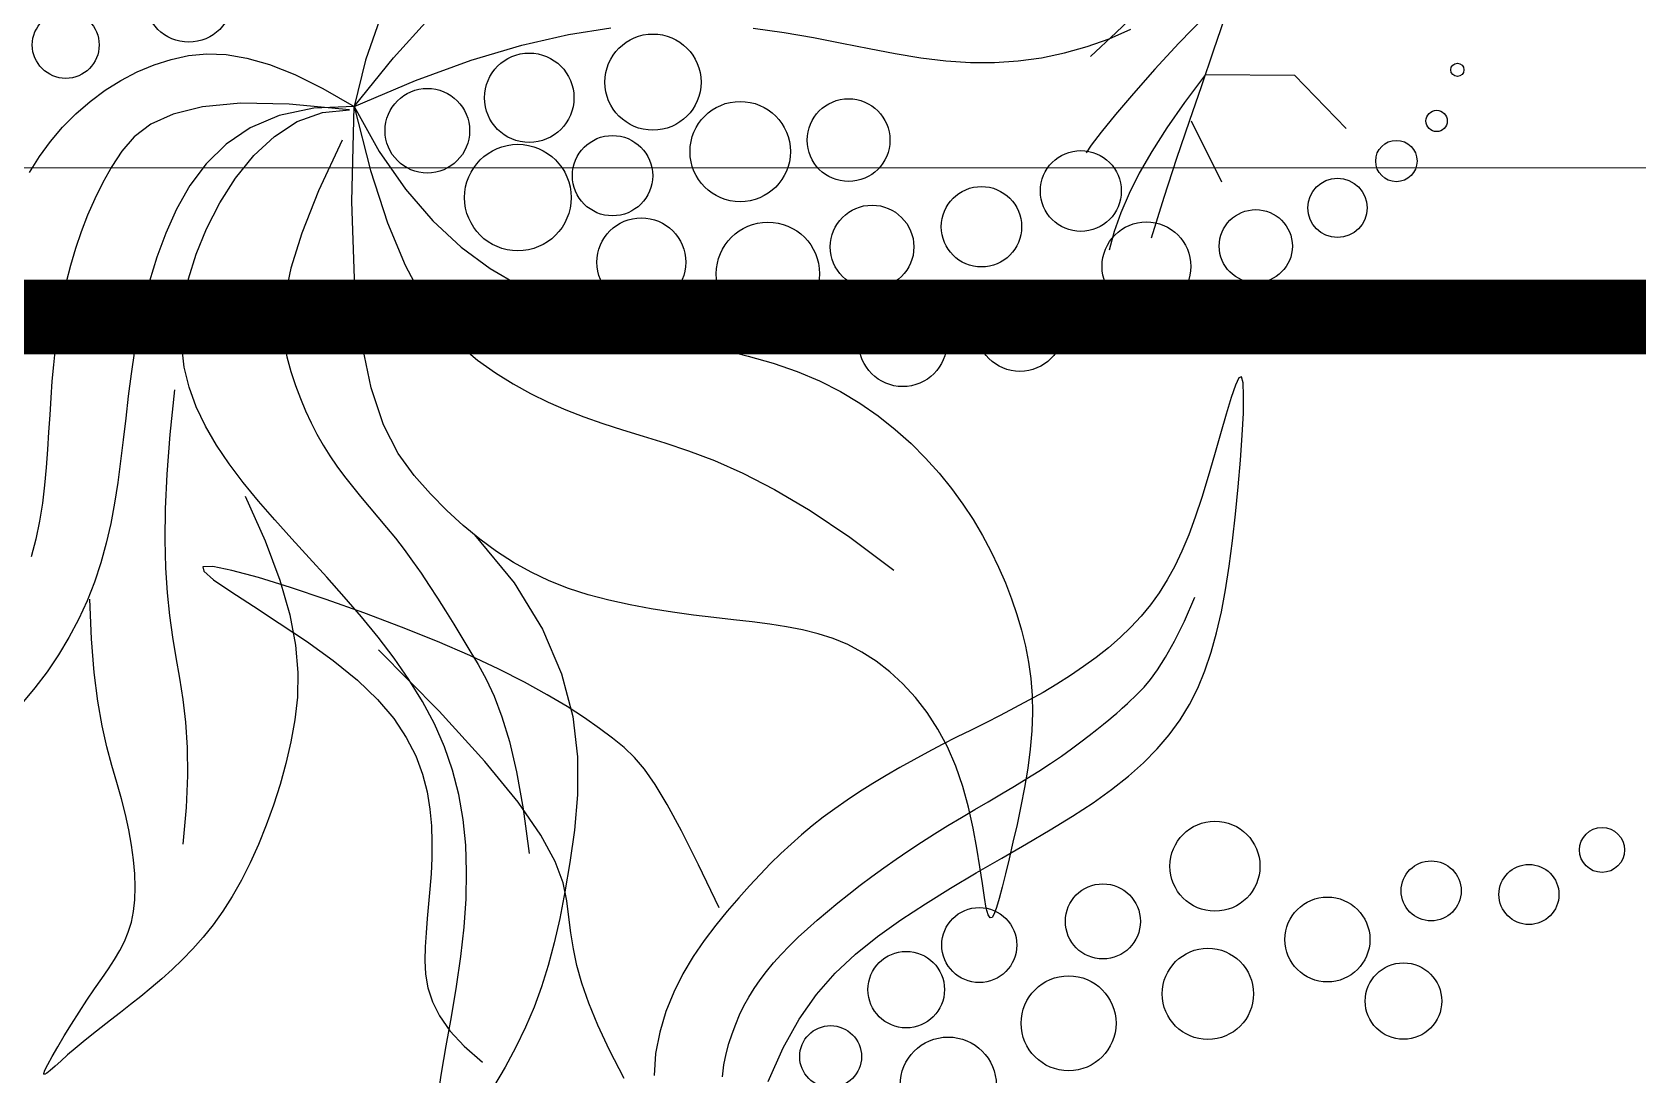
# Model space of a CAD drawing. Header units: millimetres. Extents: x -1030105 to 906887, y -616134 to 1220667.
# Drawn here: x -101563 to -100487, y 518476 to 519174 of the extents above; entities that cross this region are included whole.
import ezdxf

# ---------------------------------------------------------------- set-up
doc = ezdxf.new("R2010")
doc.units = ezdxf.units.MM
doc.header["$MEASUREMENT"] = 0
doc.linetypes.add('DASH', pattern=[0.35, 0.25, -0.1])
doc.linetypes.add('DASHED', pattern=[0.75, 0.5, -0.25])
doc.layers.add('A-Furniture', color=143, linetype='Continuous')
doc.layers.add('A-Tree', color=98, linetype='Continuous')
doc.layers.add('A-Wall', color=6, linetype='Continuous', lineweight=9)

# ---------------------------------------------------------------- blocks, each defined once
blk = doc.blocks.new('FUR')
at = {"layer": 'A-Furniture', "color": 8, "linetype": 'DASH', "lineweight": 9, "ltscale": 1000, "const_width": 50}
blk.add_lwpolyline([(-33574.1, 38198), (0, 38211.9), (0, 0), (-7049.1, 0, -0.301139), (-23981.7, -18888.1), (-49064.4, -18888.1, -0.06125), (-52473.9, -15923.1), (-52473.9, -15923.1, -0.127608), (-56769, -7888.2), (-57047.1, -6235.4, -0.192422), (-53256, 9916.9), (-55726.5, 11649.1, -0.09221), (-52805.8, 17542.9, -0.095793), (-54512, 23938, -0.107717), (-53958, 28268.7, -0.228584), (-47025.8, 33492.2, 0.204549), (-42688.6, 36230.6, 0.131171), (-42047.5, 38025.4, -0.30354), (-39524.7, 41042.6, -0.327343)], format="xyb", close=True, dxfattribs=at)
at = {"layer": 'A-Furniture', "color": 8, "linetype": 'DASH', "ltscale": 50}
blk.add_open_spline([(-56447, -6097), (-55194.8, -4879.4), (-50278.9, -2284.6), (-42421.5, -5454.8), (-32732.5, -11254), (-23302, -9202), (-18024, -504.5), (-16595.5, 8921.5), (-19600.3, 15918.3), (-21321.2, 18705.6), (-21789.7, 19345)], degree=3, knots=[32574.726206, 32574.726206, 32574.726206, 32574.726206, 37697.741245, 48060.131859, 55585.251958, 69452.989742, 76151.422264, 84447.837047, 94470.773244, 98031.734889, 98031.734889, 98031.734889, 98031.734889], dxfattribs=at)
blk = doc.blocks.new('CAY8')
at = {"color": 0, "linetype": 'ByBlock'}
for p, q in [((-185.02, 277.29), (-164.91, 301.69)), ((-180.93, 239.47), (-185.02, 277.29)), ((-52.02, 270.41), (-54.57, 269.45)), ((-54.57, 269.45), (-54.03, 268.41)), ((-54.03, 268.41), (-50.73, 267.27)), ((-46.72, 271.25), (-52.02, 270.41)), ((-50.73, 267.27), (-45.19, 266.03)), ((-39.14, 271.99), (-46.72, 271.25)), ((-29.8, 272.59), (-39.14, 271.99)), ((-19.18, 273.06), (-29.8, 272.59)), ((-7.78, 273.39), (-19.18, 273.06)), ((3.92, 273.56), (-7.78, 273.39)), ((15.4, 273.55), (3.92, 273.56)), ((26.27, 273.37), (15.4, 273.55)), ((36.49, 272.96), (26.27, 273.37)), ((46.11, 272.28), (36.49, 272.96)), ((55.17, 271.29), (46.11, 272.28)), ((63.73, 269.93), (55.17, 271.29)), ((71.84, 268.17), (63.73, 269.93)), ((79.53, 265.95), (71.84, 268.17)), ((-45.19, 266.03), (-37.91, 264.7)), ((-37.91, 264.7), (-29.38, 263.28)), ((-29.38, 263.28), (-20.12, 261.76)), ((-20.12, 261.76), (-10.62, 260.15)), ((51.88, 257.04), (41.09, 260.35)), ((86.88, 263.24), (79.53, 265.95)), ((93.91, 259.98), (86.88, 263.24)), ((-10.62, 260.15), (-1.4, 258.44)), ((-1.4, 258.44), (7.15, 256.63)), ((7.15, 256.63), (15, 254.69)), ((15, 254.69), (22.23, 252.59)), ((60.77, 253.86), (51.88, 257.04)), ((67.98, 250.85), (60.77, 253.86)), ((100.71, 256.14), (93.91, 259.98)), ((107.32, 251.7), (100.71, 256.14)), ((-160.61, 235.66), (-136.19, 251.45)), ((22.23, 252.59), (28.92, 250.3)), ((28.92, 250.3), (35.15, 247.77)), ((35.15, 247.77), (40.98, 244.98)), ((73.73, 248.04), (67.98, 250.85)), ((78.24, 245.45), (73.73, 248.04)), ((113.82, 246.6), (107.32, 251.7)), ((120.27, 240.83), (113.82, 246.6)), ((-205.79, 244.81), (-191.17, 241.73)), ((-191.17, 241.73), (-176.02, 238.39)), ((40.98, 244.98), (46.51, 241.89)), ((46.51, 241.89), (51.81, 238.46)), ((81.71, 243.13), (78.24, 245.45)), ((84.37, 241.09), (81.71, 243.13)), ((86.43, 239.38), (84.37, 241.09)), ((126.72, 234.35), (120.27, 240.83)), ((-205.81, 236.66), (-192.93, 226.74)), ((-180.93, 239.47), (-168.07, 232.01)), ((-176.02, 238.39), (-160.28, 234.91)), ((-160.28, 234.91), (-143.89, 231.36)), ((51.81, 238.46), (56.94, 234.68)), ((56.94, 234.68), (61.91, 230.57)), ((88.08, 237.99), (86.43, 239.38)), ((89.44, 236.86), (88.08, 237.99)), ((90.62, 235.88), (89.44, 236.86)), ((91.72, 234.96), (90.62, 235.88)), ((92.83, 233.99), (91.72, 234.96)), ((94.07, 232.88), (92.83, 233.99)), ((133.26, 227.12), (126.72, 234.35)), ((-192.93, 226.74), (-180.68, 217.76)), ((-168.07, 232.01), (-156.4, 225.72)), ((-143.89, 231.36), (-126.79, 227.83)), ((-126.79, 227.83), (-108.92, 224.42)), ((61.91, 230.57), (66.75, 226.15)), ((66.75, 226.15), (71.44, 221.46)), ((95.52, 231.52), (94.07, 232.88)), ((97.29, 229.83), (95.52, 231.52)), ((99.46, 227.72), (97.29, 229.83)), ((102, 225.2), (99.46, 227.72)), ((139.94, 219.11), (133.26, 227.12)), ((-156.4, 225.72), (-145.75, 220.5)), ((-145.75, 220.5), (-135.94, 216.26)), ((71.44, 221.46), (75.99, 216.52)), ((104.87, 222.28), (102, 225.2)), ((108.02, 219), (104.87, 222.28)), ((-180.68, 217.76), (-169.43, 209.89)), ((-135.94, 216.26), (-126.82, 212.9)), ((-126.82, 212.9), (-118.21, 210.33)), ((75.99, 216.52), (80.4, 211.38)), ((111.39, 215.37), (108.02, 219)), ((114.94, 211.43), (111.39, 215.37)), ((146.81, 210.33), (139.94, 219.11)), ((-203.55, 207.4), (-194.5, 199.65)), ((-191.47, 196.95), (-196.55, 205.68)), ((-169.43, 209.89), (-159.56, 203.29)), ((-118.21, 210.33), (-109.94, 208.46)), ((-109.94, 208.46), (-101.83, 207.18)), ((80.4, 211.38), (84.69, 206.05)), ((84.69, 206.05), (88.84, 200.58)), ((118.63, 207.19), (114.94, 211.43)), ((122.39, 202.69), (118.63, 207.19)), ((153.88, 200.93), (146.81, 210.33)), ((-194.5, 199.65), (-183.03, 189.89)), ((-159.56, 203.29), (-151.44, 198.12)), ((88.84, 200.58), (92.88, 194.99)), ((126.21, 197.94), (122.39, 202.69)), ((161.15, 191.1), (153.88, 200.93)), ((-187.04, 187.97), (-191.47, 196.95)), ((-151.44, 198.12), (-145.45, 194.55)), ((-145.45, 194.55), (-141.97, 192.74)), ((70.07, 190.93), (76.74, 193)), ((76.74, 193), (83.59, 194.73)), ((83.59, 194.73), (90.67, 196.09)), ((90.67, 196.09), (98, 197.07)), ((92.88, 194.99), (96.82, 189.31)), ((98, 197.07), (105.64, 197.67)), ((105.64, 197.67), (113.6, 197.88)), ((113.6, 197.88), (121.77, 197.76)), ((121.77, 197.76), (130.02, 197.35)), ((130.05, 192.99), (126.21, 197.94)), ((130.02, 197.35), (138.21, 196.74)), ((133.94, 187.88), (130.05, 192.99)), ((138.21, 196.74), (146.19, 195.97)), ((146.19, 195.97), (153.84, 195.12)), ((153.84, 195.12), (161.01, 194.24)), ((161.01, 194.24), (167.57, 193.4)), ((167.57, 193.4), (173.38, 192.65)), ((173.38, 192.65), (178.33, 191.95)), ((178.33, 191.95), (182.28, 191.28)), ((-183.26, 178.74), (-187.04, 187.97)), ((50.65, 182.73), (57.06, 185.78)), ((57.06, 185.78), (63.52, 188.52)), ((63.52, 188.52), (70.07, 190.93)), ((96.82, 189.31), (100.69, 183.56)), ((137.87, 182.66), (133.94, 187.88)), ((168.62, 181.03), (161.15, 191.1)), ((178.65, 185.69), (172.83, 184.14)), ((183.06, 187), (178.65, 185.69)), ((182.28, 191.28), (185.12, 190.6)), ((185.83, 188.11), (183.06, 187)), ((185.12, 190.6), (186.74, 189.87)), ((187.02, 189.05), (185.83, 188.11)), ((186.74, 189.87), (187.02, 189.05)), ((-180.13, 169.26), (-183.26, 178.74)), ((37.86, 175.71), (44.24, 179.38)), ((44.24, 179.38), (50.65, 182.73)), ((100.69, 183.56), (104.5, 177.77)), ((141.85, 177.36), (137.87, 182.66)), ((158.1, 180.13), (149.76, 177.59)), ((165.88, 182.3), (158.1, 180.13)), ((172.83, 184.14), (165.88, 182.3)), ((176.29, 170.92), (168.62, 181.03)), ((25.22, 167.33), (31.51, 171.69)), ((31.51, 171.69), (37.86, 175.71)), ((104.5, 177.77), (108.29, 171.96)), ((108.29, 171.96), (112.08, 166.15)), ((141.16, 174.62), (132.59, 171.19)), ((149.76, 177.59), (141.16, 174.62)), ((145.87, 172.04), (141.85, 177.36)), ((149.94, 166.74), (145.87, 172.04)), ((-177.65, 159.53), (-180.13, 169.26)), ((19, 162.58), (25.22, 167.33)), ((112.08, 166.15), (115.89, 160.38)), ((124.33, 167.26), (116.62, 162.79)), ((132.59, 171.19), (124.33, 167.26)), ((154.05, 161.5), (149.94, 166.74)), ((184.14, 160.95), (176.29, 170.92)), ((-175.83, 149.55), (-177.65, 159.53)), ((12.88, 157.45), (19, 162.58)), ((109.53, 157.85), (103.06, 152.49)), ((116.62, 162.79), (109.53, 157.85)), ((115.89, 160.38), (119.74, 154.67)), ((158.22, 156.36), (154.05, 161.5)), ((192.19, 151.32), (184.14, 160.95)), ((1, 145.92), (6.87, 151.9)), ((6.87, 151.9), (12.88, 157.45)), ((103.06, 152.49), (97.23, 146.79)), ((119.74, 154.67), (123.67, 149.03)), ((162.43, 151.33), (158.22, 156.36)), ((166.68, 146.42), (162.43, 151.33)), ((200.42, 142.22), (192.19, 151.32)), ((-174.65, 139.32), (-175.83, 149.55)), ((-4.73, 139.49), (1, 145.92)), ((97.23, 146.79), (92.05, 140.81)), ((123.67, 149.03), (127.65, 143.5)), ((170.94, 141.63), (166.68, 146.42)), ((-174.12, 128.84), (-174.65, 139.32)), ((-10.23, 132.6), (-4.73, 139.49)), ((92.05, 140.81), (87.54, 134.62)), ((127.65, 143.5), (131.69, 138.08)), ((131.69, 138.08), (135.78, 132.81)), ((175.21, 136.98), (170.94, 141.63)), ((208.9, 133.8), (200.42, 142.22)), ((-15.47, 125.23), (-10.23, 132.6)), ((32.39, 111.14), (44.24, 131.51)), ((87.54, 134.62), (83.7, 128.3)), ((135.78, 132.81), (139.91, 127.69)), ((179.48, 132.46), (175.21, 136.98)), ((183.73, 128.09), (179.48, 132.46)), ((217.93, 126.12), (208.9, 133.8)), ((-174.22, 118.11), (-174.12, 128.84)), ((-20.36, 117.37), (-15.47, 125.23)), ((83.7, 128.3), (80.55, 121.91)), ((139.91, 127.69), (144.07, 122.75)), ((187.96, 123.87), (183.73, 128.09)), ((192.16, 119.81), (187.96, 123.87)), ((227.9, 119.19), (217.93, 126.12)), ((-174.79, 107.07), (-174.22, 118.11)), ((-24.86, 109.02), (-20.36, 117.37)), ((80.55, 121.91), (78.08, 115.5)), ((144.07, 122.75), (148.25, 118.02)), ((148.25, 118.02), (152.45, 113.5)), ((196.32, 115.92), (192.16, 119.81)), ((239.18, 113.02), (227.9, 119.19)), ((23.05, 93.06), (32.39, 111.14)), ((78.08, 115.5), (76.23, 109.03)), ((152.45, 113.5), (156.67, 109.21)), ((200.45, 112.22), (196.32, 115.92)), ((204.54, 108.71), (200.45, 112.22)), ((252.13, 107.61), (239.18, 113.02)), ((-175.66, 95.68), (-174.79, 107.07)), ((-28.89, 100.15), (-24.86, 109.02)), ((76.23, 109.03), (74.9, 102.45)), ((156.67, 109.21), (160.95, 105.11)), ((160.95, 105.11), (165.33, 101.14)), ((208.6, 105.41), (204.54, 108.71)), ((212.62, 102.34), (208.6, 105.41)), ((267.13, 103), (252.13, 107.61)), ((-32.39, 90.76), (-28.89, 100.15)), ((74.9, 102.45), (74.01, 95.7)), ((165.33, 101.14), (169.88, 97.26)), ((169.88, 97.26), (174.65, 93.41)), ((216.61, 99.5), (212.62, 102.34)), ((220.56, 96.91), (216.61, 99.5)), ((224.48, 94.59), (220.56, 96.91)), ((-176.66, 83.89), (-175.66, 95.68)), ((-35.31, 80.83), (-32.39, 90.76)), ((15.85, 77.03), (23.05, 93.06)), ((74.01, 95.7), (73.47, 88.72)), ((174.65, 93.41), (179.68, 89.55)), ((179.68, 89.55), (185.03, 85.62)), ((228.39, 92.51), (224.48, 94.59)), ((232.31, 90.66), (228.39, 92.51)), ((236.27, 89.04), (232.31, 90.66)), ((-177.61, 71.66), (-176.66, 83.89)), ((73.47, 88.72), (73.19, 81.47)), ((185.03, 85.62), (190.75, 81.57)), ((240.29, 87.62), (236.27, 89.04)), ((244.4, 86.4), (240.29, 87.62)), ((248.62, 85.35), (244.4, 86.4)), ((252.97, 84.46), (248.62, 85.35)), ((257.49, 83.75), (252.97, 84.46)), ((262.27, 83.32), (257.49, 83.75)), ((267.4, 83.31), (262.27, 83.32)), ((-37.62, 70.35), (-35.31, 80.83)), ((10.44, 62.79), (15.85, 77.03)), ((73.19, 81.47), (73.09, 73.87)), ((190.75, 81.57), (196.88, 77.38)), ((196.88, 77.38), (203.44, 73.16)), ((-178.33, 58.92), (-177.61, 71.66)), ((-39.45, 59.38), (-37.62, 70.35)), ((73.09, 73.87), (73.07, 65.89)), ((195.87, 73.77), (178.66, 62.9)), ((203.44, 73.16), (210.4, 69.04)), ((210.4, 69.04), (217.78, 65.14)), ((6.47, 50.08), (10.44, 62.79)), ((73.07, 65.89), (73.06, 57.47)), ((178.66, 62.9), (165.09, 54.03)), ((217.78, 65.14), (225.58, 61.62)), ((-178.65, 45.63), (-178.33, 58.92)), ((-40.98, 47.95), (-39.45, 59.38)), ((73.06, 57.47), (72.99, 48.71)), ((225.58, 61.62), (233.78, 58.59)), ((233.78, 58.59), (242.38, 56.19)), ((242.38, 56.19), (251.39, 54.57)), ((-42.38, 36.11), (-40.98, 47.95)), ((3.59, 38.66), (6.47, 50.08)), ((72.99, 48.71), (72.79, 39.7)), ((165.09, 54.03), (154.62, 46.76)), ((251.39, 54.57), (260.74, 53.86)), ((260.74, 53.86), (270.1, 54.32)), ((154.62, 46.76), (146.68, 40.69)), ((272.75, 41.76), (261.45, 34.15)), ((-43.84, 23.9), (-42.38, 36.11)), ((1.43, 28.28), (3.59, 38.66)), ((72.79, 39.7), (72.4, 30.54)), ((140.72, 35.43), (136.18, 30.56)), ((146.68, 40.69), (140.72, 35.43)), ((-0.34, 18.67), (1.43, 28.28)), ((72.4, 30.54), (71.77, 21.33)), ((136.18, 30.56), (132.5, 25.69)), ((251.45, 27.99), (242.54, 23.09)), ((261.45, 34.15), (251.45, 27.99)), ((-45.52, 11.39), (-43.84, 23.9)), ((71.77, 21.33), (70.82, 12.16)), ((132.5, 25.69), (129.13, 20.42)), ((242.54, 23.09), (234.51, 19.25)), ((-2.04, 9.61), (-0.34, 18.67)), ((125.61, 14.4), (121.86, 7.48)), ((129.13, 20.42), (125.61, 14.4)), ((220.27, 13.96), (213.64, 12.12)), ((227.15, 16.27), (220.27, 13.96)), ((234.51, 19.25), (227.15, 16.27)), ((-47.6, -1.4), (-45.52, 11.39)), ((-3.8, 0.99), (-2.04, 9.61)), ((70.82, 12.16), (69.49, 3.15)), ((121.86, 7.48), (117.93, -0.44)), ((138.72, 6.42), (154.8, 8.28)), ((154.8, 8.28), (169.91, 8.68)), ((169.91, 8.68), (183.86, 8.26)), ((183.86, 8.26), (196.54, 7.58)), ((200.31, 8.92), (192.84, 6.38)), ((196.54, 7.58), (208.09, 6.7)), ((207.08, 10.55), (200.31, 8.92)), ((213.64, 12.12), (207.08, 10.55)), ((-5.7, -7.3), (-3.8, 0.99)), ((69.49, 3.15), (67.73, -5.61)), ((104.28, -4.35), (121.82, 2.43)), ((121.82, 2.43), (138.72, 6.42)), ((184.13, 1.95), (173.64, -5.36)), ((192.84, 6.38), (184.13, 1.95)), ((208.09, 6.7), (218.72, 5.56)), ((218.72, 5.56), (228.6, 4.13)), ((228.6, 4.13), (237.95, 2.34)), ((237.95, 2.34), (246.96, 0.16)), ((246.96, 0.16), (255.82, -2.47)), ((-50.26, -14.41), (-47.6, -1.4)), ((67.73, -5.61), (65.48, -14.05)), ((86.27, -14.58), (104.28, -4.35)), ((117.93, -0.44), (113.85, -9.46)), ((173.64, -5.36), (160.83, -16.53)), ((255.82, -2.47), (264.74, -5.61)), ((264.74, -5.61), (273.81, -9.25)), ((-7.81, -15.35), (-5.7, -7.3)), ((113.85, -9.46), (109.63, -19.68)), ((163.37, -14.07), (181.99, -9.34)), ((273.81, -9.25), (282.7, -13.26)), ((-167.07, -32.4), (-171.98, -14.7)), ((-53.69, -27.6), (-50.26, -14.41)), ((-10.23, -23.24), (-7.81, -15.35)), ((65.48, -14.05), (62.71, -22.2)), ((67.96, -28.92), (86.27, -14.58)), ((109.63, -19.68), (105.33, -31.2)), ((135.52, -23.14), (148.03, -18.67)), ((160.83, -16.53), (145.14, -32.56)), ((148.03, -18.67), (163.37, -14.07)), ((266.81, -27.66), (272.75, -19.06)), ((-13.03, -31.08), (-10.23, -23.24)), ((62.71, -22.2), (59.4, -30.13)), ((125.36, -27.52), (135.52, -23.14)), ((-160.31, -51.56), (-167.07, -32.4)), ((-58.2, -40.89), (-53.69, -27.6)), ((-16.29, -38.95), (-13.03, -31.08)), ((49.53, -48.02), (67.96, -28.92)), ((59.4, -30.13), (55.55, -37.89)), ((105.33, -31.2), (100.96, -44.12)), ((110.25, -36.02), (117.09, -31.8)), ((117.09, -31.8), (125.36, -27.52)), ((145.14, -32.56), (126.03, -54.41)), ((204.32, -33.92), (192.7, -35)), ((216.4, -33.39), (204.32, -33.92)), ((228.97, -33.35), (216.4, -33.39)), ((241.96, -33.75), (228.97, -33.35)), ((255, -34.42), (241.96, -33.75)), ((260.99, -34.39), (266.81, -27.66)), ((-64.12, -54.24), (-58.2, -40.89)), ((-20.09, -46.96), (-16.29, -38.95)), ((55.55, -37.89), (51.14, -45.55)), ((98.97, -44.29), (104.36, -40.17)), ((104.36, -40.17), (110.25, -36.02)), ((170.77, -39.02), (160.42, -42.06)), ((181.52, -36.69), (170.77, -39.02)), ((192.7, -35), (181.52, -36.69)), ((249.56, -43.21), (255.25, -39.49)), ((267.64, -35.19), (255, -34.42)), ((255.25, -39.49), (260.99, -34.39)), ((279.42, -35.89), (267.64, -35.19)), ((289.91, -36.33), (279.42, -35.89)), ((-24.62, -55.18), (-20.09, -46.96)), ((51.14, -45.55), (46.15, -53.18)), ((93.68, -48.38), (98.97, -44.29)), ((100.96, -44.12), (96.56, -58.55)), ((150.47, -45.84), (140.88, -50.43)), ((160.42, -42.06), (150.47, -45.84)), ((232.42, -48.4), (238.17, -47.42)), ((238.17, -47.42), (243.88, -45.77)), ((243.88, -45.77), (249.56, -43.21)), ((-151.43, -72.35), (-160.31, -51.56)), ((-71.77, -67.59), (-64.12, -54.24)), ((46.15, -53.18), (40.56, -60.83)), ((83.26, -56.53), (88.43, -52.46)), ((88.43, -52.46), (93.68, -48.38)), ((126.03, -54.41), (102.97, -83.09)), ((140.88, -50.43), (131.64, -55.84)), ((160.77, -55.59), (167.97, -53.57)), ((167.97, -53.57), (175.04, -52.14)), ((175.04, -52.14), (181.98, -51.13)), ((181.98, -51.13), (188.76, -50.44)), ((188.76, -50.44), (195.41, -50)), ((195.41, -50), (201.91, -49.74)), ((201.91, -49.74), (208.27, -49.58)), ((208.27, -49.58), (214.5, -49.44)), ((214.5, -49.44), (220.6, -49.25)), ((220.6, -49.25), (226.57, -48.94)), ((226.57, -48.94), (232.42, -48.4)), ((-30.39, -63.63), (-24.62, -55.18)), ((40.56, -60.83), (34.36, -68.57)), ((73.21, -64.68), (78.18, -60.6)), ((78.18, -60.6), (83.26, -56.53)), ((96.56, -58.55), (92.19, -74.42)), ((131.64, -55.84), (122.72, -61.99)), ((146.15, -62.15), (153.49, -58.39)), ((153.49, -58.39), (160.77, -55.59)), ((-81.47, -80.86), (-71.77, -67.59)), ((-38.03, -72.32), (-30.39, -63.63)), ((68.37, -68.79), (73.21, -64.68)), ((122.72, -61.99), (114.11, -68.78)), ((131.42, -73.3), (138.78, -67.06)), ((138.78, -67.06), (146.15, -62.15)), ((-140.15, -94.99), (-151.43, -72.35)), ((-48.17, -81.26), (-38.03, -72.32)), ((34.36, -68.57), (27.37, -76.41)), ((59.19, -77.1), (63.69, -72.93)), ((63.69, -72.93), (68.37, -68.79)), ((92.19, -74.42), (87.99, -91.07)), ((114.11, -68.78), (105.77, -76.1)), ((124.1, -81.07), (131.42, -73.3)), ((-93.57, -94.01), (-81.47, -80.86)), ((-61.44, -90.46), (-48.17, -81.26)), ((27.37, -76.41), (18.72, -84.22)), ((50.73, -85.57), (54.88, -81.33)), ((54.88, -81.33), (59.19, -77.1)), ((105.77, -76.1), (97.69, -83.85)), ((116.85, -90.56), (124.1, -81.07)), ((18.72, -84.22), (7.36, -91.8)), ((46.71, -89.79), (50.73, -85.57)), ((97.69, -83.85), (89.82, -91.92)), ((-148.76, -105.42), (-166.83, -92.49)), ((-126.22, -119.67), (-140.15, -94.99)), ((-108.37, -106.96), (-93.57, -94.01)), ((-78.45, -99.92), (-61.44, -90.46)), ((7.36, -91.8), (-7.73, -98.96)), ((38.89, -98.09), (42.77, -93.98)), ((42.77, -93.98), (46.71, -89.79)), ((89.82, -91.92), (82.16, -100.2)), ((87.99, -91.07), (84.14, -107.68)), ((109.72, -101.77), (116.85, -90.56)), ((-99.84, -109.65), (-78.45, -99.92)), ((-7.73, -98.96), (-27.6, -105.52)), ((31.12, -105.95), (35.01, -102.09)), ((35.01, -102.09), (38.89, -98.09)), ((82.16, -100.2), (74.67, -108.58)), ((102.85, -114.03), (109.72, -101.77)), ((-126.22, -119.67), (-148.76, -105.42)), ((-126.22, -119.67), (-108.37, -106.96)), ((-27.6, -105.52), (-53.28, -111.28)), ((27.16, -109.65), (31.12, -105.95)), ((74.67, -108.58), (67.33, -116.97)), ((84.14, -107.68), (80.81, -123.44)), ((-164.44, -113.07), (-146.44, -117.11)), ((-126.22, -119.67), (-99.84, -109.65)), ((-85.8, -116.06), (-126.22, -119.67)), ((-53.28, -111.28), (-85.8, -116.06)), ((18.91, -116.48), (23.1, -113.16)), ((23.1, -113.16), (27.16, -109.65)), ((96.41, -126.47), (102.85, -114.03)), ((105.04, -118.49), (116.44, -116.17)), ((116.44, -116.17), (126.9, -115.15)), ((126.9, -115.15), (136.73, -115.13)), ((136.73, -115.13), (146.22, -115.79)), ((146.22, -115.79), (155.59, -116.87)), ((-146.44, -117.11), (-126.22, -119.67)), ((-132.32, -133.85), (-126.22, -119.67)), ((-126.22, -119.67), (-123.57, -136.79)), ((-124.5, -121.56), (-124.05, -147.43)), ((-122.14, -132.91), (-124.5, -121.56)), ((-111.34, -123.13), (-88.74, -130.72)), ((5.23, -125.55), (10, -122.66)), ((10, -122.66), (14.55, -119.64)), ((14.55, -119.64), (18.91, -116.48)), ((67.33, -116.97), (60.1, -125.26)), ((78.27, -128.28), (92.41, -122.42)), ((92.41, -122.42), (105.04, -118.49)), ((155.59, -116.87), (164.85, -118.31)), ((164.85, -118.31), (173.94, -120.08)), ((173.94, -120.08), (182.79, -122.16)), ((182.79, -122.16), (191.34, -124.52)), ((-5.11, -131.03), (0.2, -128.33)), ((0.2, -128.33), (5.23, -125.55)), ((60.1, -125.26), (52.93, -133.34)), ((62.31, -136.37), (78.27, -128.28)), ((80.81, -123.44), (78.19, -137.52)), ((90.55, -138.24), (96.41, -126.47)), ((191.34, -124.52), (199.52, -127.15)), ((199.52, -127.15), (207.28, -130.03)), ((207.28, -130.03), (214.56, -133.13)), ((-136.82, -146.42), (-132.32, -133.85)), ((-123.57, -136.79), (-118.77, -151.05)), ((-117.03, -143.08), (-122.14, -132.91)), ((-88.74, -130.72), (-70, -135.82)), ((-70, -135.82), (-54.64, -138.78)), ((-23.73, -138.3), (-16.82, -136.18)), ((-16.82, -136.18), (-10.75, -133.66)), ((-10.75, -133.66), (-5.11, -131.03)), ((44.24, -147), (62.31, -136.37)), ((52.93, -133.34), (45.78, -141.13)), ((214.56, -133.13), (221.3, -136.42)), ((221.3, -136.42), (227.54, -139.9)), ((-109.65, -152.07), (-117.03, -143.08)), ((-54.64, -138.78), (-42.14, -139.95)), ((-42.14, -139.95), (-32.01, -139.67)), ((-32.01, -139.67), (-23.73, -138.3)), ((45.78, -141.13), (38.6, -148.52)), ((78.19, -137.52), (76.44, -149.11)), ((85.45, -148.49), (90.55, -138.24)), ((227.54, -139.9), (233.33, -143.52)), ((233.33, -143.52), (238.71, -147.27)), ((-139.84, -157.59), (-136.82, -146.42)), ((-124.05, -147.43), (-122.05, -168.01)), ((38.6, -148.52), (31.35, -155.4)), ((76.44, -149.11), (75.74, -157.38)), ((81.26, -156.36), (85.45, -148.49)), ((238.71, -147.27), (243.75, -151.11)), ((-118.77, -151.05), (-112.15, -162.75)), ((-100.48, -159.89), (-109.65, -152.07)), ((31.35, -155.4), (23.99, -161.69)), ((75.74, -157.38), (76.27, -161.52)), ((78.15, -160.99), (81.26, -156.36)), ((165.51, -157.95), (179.13, -156.96)), ((179.13, -156.96), (194.8, -156.6)), ((243.75, -151.11), (248.49, -155.04)), ((248.49, -155.04), (252.98, -159.01)), ((-141.51, -167.56), (-139.84, -157.59)), ((-112.15, -162.75), (-104.03, -172.19)), ((-90.03, -166.55), (-100.48, -159.89)), ((23.99, -161.69), (16.48, -167.27)), ((76.27, -161.52), (78.15, -160.99)), ((124.64, -166.06), (133.51, -163.64)), ((133.51, -163.64), (143.05, -161.4)), ((143.05, -161.4), (153.6, -159.47)), ((153.6, -159.47), (165.51, -157.95)), ((252.98, -159.01), (257.27, -163.01)), ((257.27, -163.01), (261.4, -167)), ((-141.96, -176.54), (-141.51, -167.56)), ((-122.05, -168.01), (-118.71, -184.01)), ((-78.79, -172.04), (-90.03, -166.55)), ((16.48, -167.27), (8.76, -172.07)), ((98.57, -173.33), (107.51, -171.01)), ((107.51, -171.01), (116.09, -168.55)), ((116.09, -168.55), (124.64, -166.06)), ((261.4, -167), (265.38, -170.97)), ((265.38, -170.97), (269.23, -174.87)), ((-141.32, -184.72), (-141.96, -176.54)), ((-104.03, -172.19), (-94.76, -179.68)), ((-67.23, -176.37), (-78.79, -172.04)), ((-55.87, -179.55), (-67.23, -176.37)), ((0.78, -176.02), (-7.51, -179.08)), ((8.76, -172.07), (0.78, -176.02)), ((66.76, -179.01), (78.47, -177.37)), ((78.47, -177.37), (88.98, -175.46)), ((88.98, -175.46), (98.57, -173.33)), ((203.84, -176.74), (197.71, -178.32)), ((209.76, -175.52), (203.84, -176.74)), ((215.42, -174.68), (209.76, -175.52)), ((220.77, -174.23), (215.42, -174.68)), ((225.77, -174.21), (220.77, -174.23)), ((230.39, -174.63), (225.77, -174.21)), ((234.72, -175.46), (230.39, -174.63)), ((238.86, -176.67), (234.72, -175.46)), ((242.92, -178.21), (238.86, -176.67)), ((269.23, -174.87), (272.95, -178.68)), ((-139.72, -192.33), (-141.32, -184.72)), ((-118.71, -184.01), (-114.23, -196.11)), ((-94.76, -179.68), (-84.67, -185.51)), ((-45.08, -181.58), (-55.87, -179.55)), ((-34.91, -182.5), (-45.08, -181.58)), ((-25.3, -182.37), (-34.91, -182.5)), ((-16.19, -181.21), (-25.3, -182.37)), ((-7.51, -179.08), (-16.19, -181.21)), ((2.6, -182.21), (21.79, -181.99)), ((21.79, -181.99), (38.7, -181.36)), ((38.7, -181.36), (53.6, -180.36)), ((53.6, -180.36), (66.76, -179.01)), ((178.52, -184.88), (171.94, -187.6)), ((185, -182.41), (178.52, -184.88)), ((191.42, -180.21), (185, -182.41)), ((197.71, -178.32), (191.42, -180.21)), ((247, -180.06), (242.92, -178.21)), ((251.22, -182.16), (247, -180.06)), ((255.67, -184.5), (251.22, -182.16)), ((260.47, -187.02), (255.67, -184.5)), ((272.95, -178.68), (276.54, -182.36)), ((276.54, -182.36), (280.02, -185.89)), ((-84.67, -185.51), (-74.08, -189.99)), ((-74.08, -189.99), (-63.34, -193.42)), ((164.98, -190.49), (157.29, -193.5)), ((171.94, -187.6), (164.98, -190.49)), ((265.67, -189.67), (260.47, -187.02)), ((271.11, -192.38), (265.67, -189.67)), ((280.02, -185.89), (283.38, -189.23)), ((283.38, -189.23), (286.63, -192.35)), ((-137.29, -199.55), (-139.72, -192.33)), ((-114.23, -196.11), (-108.81, -205.01)), ((-63.34, -193.42), (-52.72, -196.06)), ((-52.72, -196.06), (-42.26, -198.04)), ((-42.26, -198.04), (-31.98, -199.47)), ((148.52, -196.55), (138.31, -199.58)), ((157.29, -193.5), (148.52, -196.55)), ((276.58, -195.04), (271.11, -192.38)), ((281.89, -197.55), (276.58, -195.04)), ((286.83, -199.81), (281.89, -197.55)), ((286.63, -192.35), (289.76, -195.22)), ((289.76, -195.22), (292.66, -197.79)), ((292.66, -197.79), (295.17, -200)), ((-134.14, -206.56), (-137.29, -199.55)), ((-108.81, -205.01), (-102.66, -211.43)), ((-31.98, -199.47), (-21.86, -200.42)), ((-21.86, -200.42), (-11.91, -201)), ((-11.91, -201), (-2.11, -201.3)), ((-2.11, -201.3), (7.53, -201.41)), ((7.53, -201.41), (17.01, -201.42)), ((17.01, -201.42), (26.35, -201.43)), ((26.35, -201.43), (35.54, -201.5)), ((35.54, -201.5), (44.59, -201.7)), ((44.59, -201.7), (53.52, -202.09)), ((53.52, -202.09), (62.32, -202.72)), ((62.32, -202.72), (70.99, -203.67)), ((70.99, -203.67), (79.56, -205)), ((79.56, -205), (88.02, -206.76)), ((112.15, -205.28), (95.5, -207.82)), ((126.3, -202.51), (112.15, -205.28)), ((138.31, -199.58), (126.3, -202.51)), ((291.18, -201.72), (286.83, -199.81)), ((294.74, -203.18), (291.18, -201.72)), ((297.31, -204.09), (294.74, -203.18)), ((295.17, -200), (297.18, -201.82)), ((297.18, -201.82), (298.53, -203.19)), ((298.73, -204.37), (297.31, -204.09)), ((298.53, -203.19), (299.1, -204.06)), ((299.1, -204.06), (298.73, -204.37)), ((-130.34, -213.35), (-134.14, -206.56)), ((-102.66, -211.43), (-95.98, -216.04)), ((88.02, -206.76), (96.38, -209)), ((96.38, -209), (104.61, -211.72)), ((104.61, -211.72), (112.68, -214.9)), ((-125.95, -219.86), (-130.34, -213.35)), ((-95.98, -216.04), (-88.97, -219.56)), ((112.68, -214.9), (120.59, -218.49)), ((120.59, -218.49), (128.29, -222.49)), ((-121, -226.06), (-125.95, -219.86)), ((-88.97, -219.56), (-81.8, -222.57)), ((-81.8, -222.57), (-74.54, -225.19)), ((-74.54, -225.19), (-67.21, -227.45)), ((128.29, -222.49), (135.77, -226.86)), ((-115.55, -231.9), (-121, -226.06)), ((-109.66, -237.33), (-115.55, -231.9)), ((-67.21, -227.45), (-59.84, -229.37)), ((-59.84, -229.37), (-52.45, -230.96)), ((-52.45, -230.96), (-45.08, -232.24)), ((-45.08, -232.24), (-37.76, -233.24)), ((34.1, -233.05), (41.7, -232.73)), ((41.7, -232.73), (49.38, -232.56)), ((49.38, -232.56), (57.12, -232.6)), ((57.12, -232.6), (64.89, -232.93)), ((135.77, -226.86), (143, -231.59)), ((-103.36, -242.3), (-109.66, -237.33)), ((-37.76, -233.24), (-30.51, -233.97)), ((-30.51, -233.97), (-23.34, -234.45)), ((-23.34, -234.45), (-16.25, -234.71)), ((-16.25, -234.71), (-9.19, -234.78)), ((-9.19, -234.78), (-2.14, -234.7)), ((-2.14, -234.7), (4.93, -234.49)), ((4.93, -234.49), (12.07, -234.19)), ((12.07, -234.19), (19.28, -233.83)), ((19.28, -233.83), (26.62, -233.43)), ((26.62, -233.43), (34.1, -233.05)), ((64.89, -232.93), (72.65, -233.62)), ((72.65, -233.62), (80.37, -234.74)), ((-96.71, -246.77), (-103.36, -242.3)), ((-89.75, -250.7), (-96.71, -246.77)), ((-82.51, -254.12), (-89.75, -250.7))]:
    blk.add_line(p, q, dxfattribs=at)
for centre, radius in [((128.6, 445.12), 9.6), ((151.02, 416.31), 12.81), ((154.22, 374.69), 12.81), ((202.27, 368.29), 16.32), ((179.85, 333.08), 18.12), ((-195.13, 346.05), 2.82), ((-172.43, 339.75), 4.55), ((-153.51, 324.62), 8.82), ((-130.8, 301.93), 12.61), ((208.68, 285.06), 19.47), ((154.22, 281.86), 19.21), ((-110.62, 269.16), 15.59), ((183.05, 237.04), 16.01), ((227.9, 227.44), 20.25), ((-96.75, 223.79), 18.95), ((-125.54, 192.34), 17.25), ((199.07, 185.82), 16.01), ((259.93, 179.42), 20.51), ((-64.67, 173.13), 18.67), ((221.49, 157.01), 16.32), ((-105.58, 151.95), 17.15), ((-52.61, 124.22), 18.74), ((253.53, 128.2), 13.2), ((-91.71, 106.57), 17.83), ((-135.85, 91.45), 17.65), ((-75.31, 63.72), 22.01), ((-125.76, 46.07), 21.4), ((-74.05, 9.52), 18.95), ((-150.98, 5.74), 20.52), ((-109.36, -6.87), 17.14), ((-138.37, -45.94), 19.07), ((-95.49, -45.94), 22.72), ((-119.45, -87.53), 18.05), ((-163.98, -195.02), 18.67), ((-138.32, -244.93), 14.26)]:
    blk.add_circle(centre, radius, dxfattribs=at)
blk = doc.blocks.new('CÂY')
at = {"layer": 'A-Tree', "color": 8, "ltscale": 10, "xscale": 1.569782766103746, "yscale": 1.569782766103746, "zscale": 1.569782766103746, "rotation": 263.4853596317483}
blk.add_blockref('CAY8', (-11989.3, 9795), dxfattribs=at)
blk = doc.blocks.new('BỐ TRÍ LAY OUT')
at = {"layer": 'A-Furniture', "color": 3}
for name, p in [('CÂY', (4286.8, 4469.3)), ('FUR', (48783.7, 18654.7))]:
    blk.add_blockref(name, p, dxfattribs=at)
blk = doc.blocks.new('TƯỜNG KIẾN TRÚC')
at = {"color": 0}
blk.add_lwpolyline([(-57253.4, -42408.6), (-52295, -42408.6, -0.42333), (-48905.5, -45904.8), (-48905.5, -46761.6), (-49058, -46761.6)], format="xyb", dxfattribs=at)
at = {"color": 0, "linetype": 'DASH', "ltscale": 1000, "const_width": 50}
blk.add_lwpolyline([(-57253.4, -42508.6), (-52295, -42508.6, -0.423467), (-49005.5, -45903.3), (-49005.5, -46761.6)], format="xyb", dxfattribs=at)
blk = doc.blocks.new('KIẾN TRÚC')
h = blk.add_hatch(color=9)
h.dxf.hatch_style = 1
edge = h.paths.add_edge_path(flags=16)
edge.add_line((62282, 27412), (55232.8, 27412))
edge.add_arc((32545.5, 30716.7), 22926.7, 284.53695, 351.71258, ccw=False)
edge.add_line((38300.2, 8523.9), (13217.5, 8523.9))
edge.add_arc((23753.1, 24110.8), 18813.6, 227.76772, 235.9443, ccw=False)
edge.add_arc((7788.8, 12733.4), 4187, 236.059, 322.4361, ccw=False)
edge.add_arc((13873.6, 18503.3), 12505.3, 190.83274, 227.66057, ccw=False)
edge.add_arc((25477.5, 20792.2), 24332.7, 180.68322, 190.99113, ccw=False)
edge.add_arc((3282.9, 20557.2), 2137.1, 101.0808, 181.4794, ccw=False)
edge.add_line((2872.2, 22654.5), (4986.1, 23013.1))
edge.add_arc((28039.7, 24288.4), 23088.9, 153.20143, 183.1663, ccw=False)
edge.add_arc((10232.3, 40544.6), 6483.1, 182.84011, 244.39627, ccw=False)
edge.add_arc((-6425, 39970.9), 10185.3, 1.42081, 26.70696)
edge.add_arc((10590.6, 49414.3), 9292.7, 144.71332, 211.57549, ccw=False)
edge.add_arc((-12326.2, 64090.2), 17935.6, 328.73754, 356.18995)
edge.add_arc((16735.3, 62308.6), 11181, 84.12439, 176.97619, ccw=False)
edge.add_arc((20709, 99752.5), 26473.2, 263.86537, 288.48696)
edge.add_arc((35667.4, 54479.7), 21207.1, 73.35107, 108.03024, ccw=False)
edge.add_arc((44765.5, 84516.2), 10177.4, 252.72587, 285.71301)
edge.add_arc((49659, 68416), 6655.6, 49.49954, 108.73112, ccw=False)
edge.add_arc((48035, 66009.8), 9545.5, -2.32883, 51.46764, ccw=False)
edge.add_line((57572.7, 65622), (49483.5, 65623.9))
edge.add_line((49483.5, 65623.9), (62282, 65623.9))
edge.add_line((62282, 65623.9), (62282, 27412))
h.paths.add_polyline_path([(0, 77895.5), (64428.5, 77895.5), (64428.5, -0.6), (-1.8, 0.6)])
at = {"layer": 'A-Wall'}
blk.add_blockref('TƯỜNG KIẾN TRÚC', (62285.8, 65615.6), dxfattribs=at)

msp = doc.modelspace()

# ---------------------------------------------------------------- linework, layer by layer
at = {"color": 1, "linetype": 'DASHED', "ltscale": 1000, "const_width": 50}
msp.add_lwpolyline([(-95670.364, 506057.713, -0.19761791), (-98776.491, 504407.853, -0.19338508), (-101327.467, 505136.268, -0.16208929), (-105187.325, 512029.486, -0.0450071), (-105631.937, 516378.538, -0.3659413), (-103906.296, 518530.956), (-101743.903, 518897.849, -0.13573939), (-99338.882, 530570.34, -0.27501789), (-103021.373, 536099.914, 0.1107815), (-104104.837, 540424.903, -0.30031009), (-103773.282, 550658.847, 0.12035997), (-101208.65, 558774.911, -0.42886811), (-88898.579, 569307.403, 0.10784716), (-77675.159, 570521.933, -0.15248199), (-65035.161, 570674.305, 0.14493581), (-59256.799, 570595.58, -0.2643588), (-52796.995, 569353.41, -0.2237263), (-49205.795, 561498.47), (-44496.55, 561500.412), (-44496.55, 523288.529), (-51545.676, 523288.529, -0.30113937), (-68478.283, 504400.412), (-93560.982, 504400.412, -0.03627546), (-95670.364, 506057.713)], format="xyb", dxfattribs=at)
msp.add_lwpolyline([(-78070.666, 561486.566), (-44496.55, 561500.412), (-44496.55, 523288.529), (-51545.676, 523288.529, -0.30113937), (-68478.283, 504400.412), (-93560.982, 504400.412, -0.06124952), (-96970.494, 507365.397), (-95985.651, 508253.635, -0.17890946), (-99393.282, 517053.103), (-101543.616, 517053.103, -0.19242185), (-97752.581, 533205.454), (-100223.075, 534937.652, -0.09220963), (-97302.392, 540831.467, -0.09579334), (-99008.59, 547226.545, -0.10771694), (-98454.523, 551557.212, -0.22858398), (-91522.399, 556780.696, 0.20454906), (-87185.16, 559519.141, 0.13117088), (-86544.06, 561313.973, -0.30353982), (-84021.212, 564331.088, -0.32734256)], format="xyb", close=True, dxfattribs=at)

# ---------------------------------------------------------------- block references
at = {"color": 3}
for name, p in [('KIẾN TRÚC', (-106778.5, 495876.5)), ('BỐ TRÍ LAY OUT', (-93480.293, 504642.113))]:
    msp.add_blockref(name, p, dxfattribs=at)

doc.saveas('drawing.dxf')
